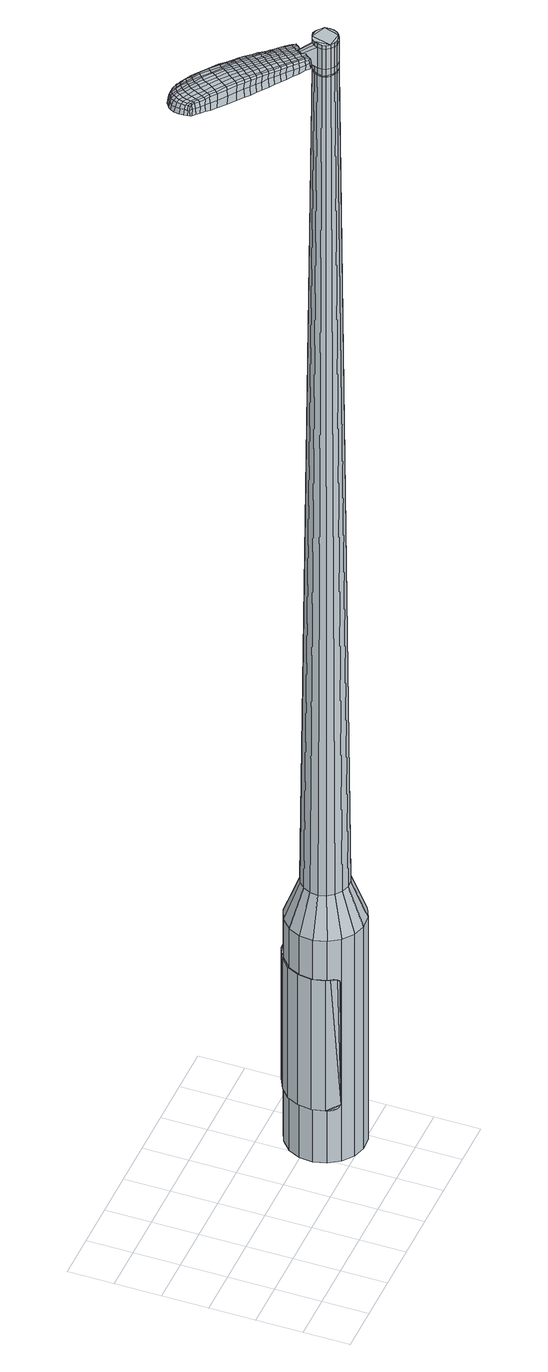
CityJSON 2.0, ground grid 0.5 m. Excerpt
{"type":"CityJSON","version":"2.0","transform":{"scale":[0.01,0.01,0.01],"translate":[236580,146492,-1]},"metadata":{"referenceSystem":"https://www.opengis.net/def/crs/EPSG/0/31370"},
"CityObjects":{
"object1":{"type":"GenericCityObject","attributes":{"cluster":517,"mean_distance_to_centroid":0.231,"new_centroid_x":236582.38,"new_centroid_y":146492.89,"mean_distance_to_camera":8.42,"H1":-24.43,"H2":-30.5,"Z_final":111.9,"cluster2":-1,"proj_x":236584.9,"proj_y":146489.44,"id_line":33865,"bearing_l":233.85,"distance":4.28,"orientation":"right","G_obj":143.85},"geometry":[{"type":"MultiSurface","lod":"2","boundaries":[[[0,1,2,3]],[[1,4,5,2]],[[4,6,7,5]],[[6,8,9,7]],[[8,10,11,9]],[[10,12,13,11]],[[12,14,15,13]],[[14,16,17,15]],[[16,18,19,17]],[[18,20,21,19]],[[20,22,23,21]],[[22,24,25,23]],[[24,26,27,25]],[[26,28,29,27]],[[28,30,31,29]],[[30,32,33,31]],[[32,34,35,33]],[[34,0,3,35]],[[36,37,38,39]],[[38,40,41,42]],[[41,43,42]],[[42,44,45,46]],[[45,47,46]],[[46,48,49,50]],[[49,51,50]],[[42,46,50,38]],[[50,52,39,38]],[[53,36,39]],[[2,5,7,35]],[[7,9,11,15]],[[11,13,15]],[[15,17,19,23]],[[19,21,23]],[[23,25,27,31]],[[27,29,31]],[[15,23,31,7]],[[31,33,35,7]],[[3,2,35]],[[1,0,54,55]],[[0,34,56,54]],[[34,32,57,56]],[[32,30,58,57]],[[30,28,59,58]],[[28,26,60,59]],[[26,24,61,60]],[[24,22,62,61]],[[22,20,63,62]],[[20,18,64,63]],[[18,16,65,64]],[[16,14,66,65]],[[14,12,67,66]],[[12,10,68,67]],[[10,8,69,68]],[[8,6,70,69]],[[6,4,71,70]],[[4,1,55,71]],[[55,54,72,73]],[[54,56,74,72]],[[56,57,75,74]],[[57,58,76,75]],[[58,59,77,76]],[[59,60,78,77]],[[60,61,79,78]],[[61,62,80,79]],[[62,63,81,80]],[[63,64,82,81]],[[64,65,83,82]],[[65,66,84,83]],[[66,67,85,84]],[[67,68,86,85]],[[68,69,87,86]],[[69,70,88,87]],[[70,71,89,88]],[[71,55,73,89]],[[72,90,91,73]],[[74,92,90,72]],[[93,94,92,74]],[[95,96,94,93]],[[77,97,96,95]],[[98,99,97,77]],[[79,100,99,98]],[[101,102,100,79]],[[81,103,102,101]],[[104,105,103,81]],[[106,107,105,104]],[[108,109,107,106]],[[110,111,109,108]],[[86,112,111,110]],[[87,113,112,86]],[[114,115,113,87]],[[89,116,115,114]],[[73,91,116,89]],[[117,118,119,120]],[[121,117,120,122]],[[123,121,122,124]],[[125,123,124,126]],[[127,125,126,128]],[[129,127,128,130]],[[131,129,130,132]],[[133,131,132,134]],[[135,133,134,136]],[[137,135,136,138]],[[139,137,138,140]],[[141,139,140,142]],[[143,141,142,144]],[[145,143,144,146]],[[147,145,146,148]],[[149,147,148,150]],[[75,93,74]],[[75,76,95,93]],[[76,77,95]],[[78,98,77]],[[78,79,98]],[[80,101,79]],[[80,81,101]],[[82,104,81]],[[82,83,106,104]],[[83,84,108,106]],[[84,85,110,108]],[[85,86,110]],[[88,114,87]],[[88,89,114]],[[151,115,116]],[[151,113,115]],[[152,111,112]],[[152,153,109,111]],[[153,154,107,109]],[[154,155,105,107]],[[155,103,105]],[[156,102,103]],[[156,100,102]],[[157,99,100]],[[157,97,99]],[[158,96,97]],[[158,159,94,96]],[[159,92,94]],[[39,52,149,160]],[[91,90,161,150]],[[53,39,160,118]],[[90,92,119,161]],[[36,53,118,117]],[[92,159,120,119]],[[37,36,117,121]],[[159,158,122,120]],[[38,37,121,123]],[[158,97,124,122]],[[40,38,123,125]],[[97,157,126,124]],[[41,40,125,127]],[[157,100,128,126]],[[43,41,127,129]],[[100,156,130,128]],[[42,43,129,131]],[[156,103,132,130]],[[44,42,131,133]],[[103,155,134,132]],[[45,44,133,135]],[[155,154,136,134]],[[47,45,135,137]],[[154,153,138,136]],[[46,47,137,139]],[[153,152,140,138]],[[48,46,139,141]],[[152,112,142,140]],[[49,48,141,143]],[[112,113,144,142]],[[51,49,143,145]],[[113,151,146,144]],[[50,51,145,147]],[[151,116,148,146]],[[52,50,147,149]],[[116,91,150,148]],[[149,150,162,163]],[[150,161,164,162]],[[161,119,165,164]],[[119,118,166,165]],[[118,160,167,166]],[[160,149,163,167]],[[168,169,170,171]],[[172,168,171,173]],[[168,172,174,175]],[[169,168,175,176]],[[177,178,179,180]],[[181,177,180,182]],[[177,181,183,184]],[[178,177,184,185]],[[186,187,188,189]],[[190,186,189,191]],[[186,190,192,193]],[[187,186,193,194]],[[195,196,197,198]],[[199,195,198,200]],[[195,199,201,202]],[[196,195,202,203]],[[204,205,206,207]],[[208,204,207,209]],[[204,208,210,211]],[[205,204,211,212]],[[213,214,215,216]],[[217,213,216,218]],[[213,217,219,220]],[[214,213,220,221]],[[222,223,224,225]],[[214,222,225,215]],[[222,214,221,226]],[[223,222,226,227]],[[228,229,230,231]],[[223,228,231,224]],[[228,223,227,232]],[[229,228,232,233]],[[234,172,173,235]],[[229,234,235,230]],[[234,229,233,236]],[[172,234,236,174]],[[237,238,239,240]],[[241,237,240,242]],[[237,241,243,244]],[[238,237,244,245]],[[246,247,248,249]],[[238,246,249,239]],[[246,238,245,250]],[[247,246,250,251]],[[252,253,254,255]],[[247,252,255,248]],[[252,247,251,256]],[[253,252,256,257]],[[258,259,260,261]],[[253,258,261,254]],[[258,253,257,262]],[[259,258,262,263]],[[264,169,176,265]],[[259,264,265,260]],[[264,259,263,266]],[[169,264,266,170]],[[267,268,269,270]],[[271,267,270,272]],[[267,271,273,274]],[[268,267,274,275]],[[276,277,278,279]],[[268,276,279,269]],[[276,268,275,280]],[[277,276,280,281]],[[282,283,284,285]],[[277,282,285,278]],[[282,277,281,286]],[[283,282,286,287]],[[288,181,182,289]],[[283,288,289,284]],[[288,283,287,290]],[[181,288,290,183]],[[291,292,293,294]],[[295,291,294,296]],[[291,295,297,298]],[[292,291,298,299]],[[300,301,302,303]],[[292,300,303,293]],[[300,292,299,304]],[[301,300,304,305]],[[306,307,308,309]],[[301,306,309,302]],[[306,301,305,310]],[[307,306,310,311]],[[312,313,314,315]],[[307,312,315,308]],[[312,307,311,316]],[[313,312,316,317]],[[318,178,185,319]],[[313,318,319,314]],[[318,313,317,320]],[[178,318,320,179]],[[321,207,206,322]],[[323,321,322,324]],[[321,323,325,326]],[[207,321,326,209]],[[327,323,324,328]],[[329,327,328,330]],[[327,329,331,332]],[[323,327,332,325]],[[333,329,330,334]],[[335,333,334,336]],[[333,335,337,338]],[[329,333,338,331]],[[339,335,336,340]],[[341,339,340,342]],[[339,341,343,344]],[[335,339,344,337]],[[345,341,342,346]],[[196,345,346,197]],[[345,196,203,347]],[[341,345,347,343]],[[348,349,194,193]],[[350,348,193,192]],[[348,350,351,352]],[[349,348,352,353]],[[354,355,353,352]],[[356,354,352,351]],[[354,356,357,358]],[[355,354,358,359]],[[360,361,359,358]],[[362,360,358,357]],[[360,362,363,364]],[[361,360,364,365]],[[366,367,365,364]],[[368,366,364,363]],[[366,368,201,199]],[[367,366,199,200]],[[369,370,371,372]],[[271,369,372,273]],[[369,271,272,373]],[[370,369,373,374]],[[375,190,191,376]],[[370,375,376,371]],[[375,370,374,377]],[[190,375,377,192]],[[378,379,380,381]],[[217,378,381,219]],[[378,217,218,382]],[[379,378,382,383]],[[384,385,386,387]],[[379,384,387,380]],[[384,379,383,388]],[[385,384,388,389]],[[390,187,194,391]],[[385,390,391,386]],[[390,385,389,392]],[[187,390,392,188]],[[393,394,395,396]],[[175,393,396,176]],[[393,175,174,397]],[[394,393,397,398]],[[399,400,401,402]],[[394,399,402,395]],[[399,394,398,403]],[[400,399,403,404]],[[405,198,197,406]],[[400,405,406,401]],[[405,400,404,407]],[[198,405,407,200]],[[408,409,410,411]],[[180,408,411,182]],[[408,180,179,412]],[[409,408,412,413]],[[414,202,201,415]],[[409,414,415,410]],[[414,409,413,416]],[[202,414,416,203]],[[417,418,419,420]],[[295,417,420,297]],[[417,295,296,421]],[[418,417,421,422]],[[423,208,209,424]],[[418,423,424,419]],[[423,418,422,425]],[[208,423,425,210]],[[426,427,428,429]],[[241,426,429,243]],[[426,241,242,430]],[[427,426,430,431]],[[432,433,434,435]],[[427,432,435,428]],[[432,427,431,436]],[[433,432,436,437]],[[438,205,212,439]],[[433,438,439,434]],[[438,433,437,440]],[[205,438,440,206]],[[441,442,431,430]],[[240,441,430,242]],[[441,240,239,443]],[[442,441,443,444]],[[445,446,437,436]],[[442,445,436,431]],[[445,442,444,447]],[[446,445,447,448]],[[449,322,206,440]],[[446,449,440,437]],[[449,446,448,450]],[[322,449,450,324]],[[451,452,453,454]],[[298,451,454,299]],[[451,298,297,420]],[[452,451,420,419]],[[455,326,325,456]],[[452,455,456,453]],[[455,452,419,424]],[[326,455,424,209]],[[457,458,444,443]],[[249,457,443,239]],[[457,249,248,459]],[[458,457,459,460]],[[461,462,448,447]],[[458,461,447,444]],[[461,458,460,463]],[[462,461,463,464]],[[465,328,324,450]],[[462,465,450,448]],[[465,462,464,466]],[[328,465,466,330]],[[467,468,469,470]],[[304,467,470,305]],[[467,304,299,454]],[[468,467,454,453]],[[471,332,331,472]],[[468,471,472,469]],[[471,468,453,456]],[[332,471,456,325]],[[473,474,460,459]],[[255,473,459,248]],[[473,255,254,475]],[[474,473,475,476]],[[477,478,464,463]],[[474,477,463,460]],[[477,474,476,479]],[[478,477,479,480]],[[481,334,330,466]],[[478,481,466,464]],[[481,478,480,482]],[[334,481,482,336]],[[483,484,485,486]],[[310,483,486,311]],[[483,310,305,470]],[[484,483,470,469]],[[487,338,337,488]],[[484,487,488,485]],[[487,484,469,472]],[[338,487,472,331]],[[489,490,476,475]],[[261,489,475,254]],[[489,261,260,491]],[[490,489,491,492]],[[493,494,480,479]],[[490,493,479,476]],[[493,490,492,495]],[[494,493,495,496]],[[497,340,336,482]],[[494,497,482,480]],[[497,494,496,498]],[[340,497,498,342]],[[499,500,501,502]],[[316,499,502,317]],[[499,316,311,486]],[[500,499,486,485]],[[503,344,343,504]],[[500,503,504,501]],[[503,500,485,488]],[[344,503,488,337]],[[505,506,492,491]],[[265,505,491,260]],[[505,265,176,396]],[[506,505,396,395]],[[507,508,496,495]],[[506,507,495,492]],[[507,506,395,402]],[[508,507,402,401]],[[509,346,342,498]],[[508,509,498,496]],[[509,508,401,406]],[[346,509,406,197]],[[510,511,413,412]],[[320,510,412,179]],[[510,320,317,502]],[[511,510,502,501]],[[512,347,203,416]],[[511,512,416,413]],[[512,511,501,504]],[[347,512,504,343]],[[513,514,374,373]],[[270,513,373,272]],[[513,270,269,515]],[[514,513,515,516]],[[517,350,192,377]],[[514,517,377,374]],[[517,514,516,518]],[[350,517,518,351]],[[519,520,521,522]],[[220,519,522,221]],[[519,220,219,381]],[[520,519,381,380]],[[523,524,525,526]],[[520,523,526,521]],[[523,520,380,387]],[[524,523,387,386]],[[527,349,353,528]],[[524,527,528,525]],[[527,524,386,391]],[[349,527,391,194]],[[529,530,516,515]],[[279,529,515,269]],[[529,279,278,531]],[[530,529,531,532]],[[533,356,351,518]],[[530,533,518,516]],[[533,530,532,534]],[[356,533,534,357]],[[535,536,537,538]],[[226,535,538,227]],[[535,226,221,522]],[[536,535,522,521]],[[539,540,541,542]],[[536,539,542,537]],[[539,536,521,526]],[[540,539,526,525]],[[543,355,359,544]],[[540,543,544,541]],[[543,540,525,528]],[[355,543,528,353]],[[545,546,532,531]],[[285,545,531,278]],[[545,285,284,547]],[[546,545,547,548]],[[549,362,357,534]],[[546,549,534,532]],[[549,546,548,550]],[[362,549,550,363]],[[551,552,553,554]],[[232,551,554,233]],[[551,232,227,538]],[[552,551,538,537]],[[555,556,557,558]],[[552,555,558,553]],[[555,552,537,542]],[[556,555,542,541]],[[559,361,365,560]],[[556,559,560,557]],[[559,556,541,544]],[[361,559,544,359]],[[561,562,548,547]],[[289,561,547,284]],[[561,289,182,411]],[[562,561,411,410]],[[563,368,363,550]],[[562,563,550,548]],[[563,562,410,415]],[[368,563,415,201]],[[564,565,398,397]],[[236,564,397,174]],[[564,236,233,554]],[[565,564,554,553]],[[566,567,404,403]],[[565,566,403,398]],[[566,565,553,558]],[[567,566,558,557]],[[568,367,200,407]],[[567,568,407,404]],[[568,567,557,560]],[[367,568,560,365]],[[569,570,571,572]],[[572,571,573,574]],[[575,573,571,576]],[[576,571,570,577]],[[578,579,580,581]],[[581,580,582,583]],[[584,582,580,585]],[[585,580,579,586]],[[587,588,589,590]],[[590,589,591,592]],[[593,591,589,594]],[[594,589,588,595]],[[596,597,598,599]],[[599,598,600,601]],[[602,600,598,603]],[[603,598,597,604]],[[605,606,607,608]],[[608,607,609,610]],[[611,609,607,612]],[[612,607,606,613]],[[614,615,616,617]],[[617,616,618,619]],[[620,618,616,621]],[[621,616,615,622]],[[623,624,625,626]],[[626,625,615,614]],[[622,615,625,627]],[[627,625,624,628]],[[629,630,631,632]],[[632,631,624,623]],[[628,624,631,633]],[[633,631,630,634]],[[574,573,635,636]],[[636,635,630,629]],[[634,630,635,637]],[[637,635,573,575]],[[638,639,640,641]],[[641,640,642,643]],[[644,642,640,645]],[[645,640,639,646]],[[647,648,649,650]],[[650,649,639,638]],[[646,639,649,651]],[[651,649,648,652]],[[653,654,655,656]],[[656,655,648,647]],[[652,648,655,657]],[[657,655,654,658]],[[659,660,661,662]],[[662,661,654,653]],[[658,654,661,663]],[[663,661,660,664]],[[577,570,665,666]],[[666,665,660,659]],[[664,660,665,667]],[[667,665,570,569]],[[668,669,670,671]],[[671,670,672,673]],[[674,672,670,675]],[[675,670,669,676]],[[677,678,679,680]],[[680,679,669,668]],[[676,669,679,681]],[[681,679,678,682]],[[683,684,685,686]],[[686,685,678,677]],[[682,678,685,687]],[[687,685,684,688]],[[583,582,689,690]],[[690,689,684,683]],[[688,684,689,691]],[[691,689,582,584]],[[692,693,694,695]],[[695,694,696,697]],[[698,696,694,699]],[[699,694,693,700]],[[701,702,703,704]],[[704,703,693,692]],[[700,693,703,705]],[[705,703,702,706]],[[707,708,709,710]],[[710,709,702,701]],[[706,702,709,711]],[[711,709,708,712]],[[713,714,715,716]],[[716,715,708,707]],[[712,708,715,717]],[[717,715,714,718]],[[586,579,719,720]],[[720,719,714,713]],[[718,714,719,721]],[[721,719,579,578]],[[605,608,722,723]],[[723,722,724,725]],[[726,724,722,727]],[[727,722,608,610]],[[725,724,728,729]],[[729,728,730,731]],[[732,730,728,733]],[[733,728,724,726]],[[731,730,734,735]],[[735,734,736,737]],[[738,736,734,739]],[[739,734,730,732]],[[737,736,740,741]],[[741,740,742,743]],[[744,742,740,745]],[[745,740,736,738]],[[743,742,746,747]],[[747,746,597,596]],[[604,597,746,748]],[[748,746,742,744]],[[595,749,750,594]],[[594,750,751,593]],[[752,751,750,753]],[[753,750,749,754]],[[754,755,756,753]],[[753,756,757,752]],[[758,757,756,759]],[[759,756,755,760]],[[760,761,762,759]],[[759,762,763,758]],[[764,763,762,765]],[[765,762,761,766]],[[766,767,768,765]],[[765,768,769,764]],[[602,769,768,600]],[[600,768,767,601]],[[770,771,772,773]],[[773,772,672,674]],[[673,672,772,774]],[[774,772,771,775]],[[592,591,776,777]],[[777,776,771,770]],[[775,771,776,778]],[[778,776,591,593]],[[779,780,781,782]],[[782,781,618,620]],[[619,618,781,783]],[[783,781,780,784]],[[785,786,787,788]],[[788,787,780,779]],[[784,780,787,789]],[[789,787,786,790]],[[595,588,791,792]],[[792,791,786,785]],[[790,786,791,793]],[[793,791,588,587]],[[794,795,796]],[[796,795,576,577]],[[575,576,795,797]],[[797,795,798]],[[799,800,801,802]],[[802,801,795,794]],[[798,795,801,803]],[[803,801,800,804]],[[596,599,805,806]],[[806,805,800,799]],[[804,800,805,807]],[[807,805,599,601]],[[808,809,810,811]],[[811,810,581,583]],[[578,581,810,812]],[[812,810,809,813]],[[602,603,814,815]],[[815,814,809,808]],[[813,809,814,816]],[[816,814,603,604]],[[817,818,819,820]],[[820,819,696,698]],[[697,696,819,821]],[[821,819,818,822]],[[610,609,823,824]],[[824,823,818,817]],[[822,818,823,825]],[[825,823,609,611]],[[826,827,828,829]],[[829,828,642,644]],[[643,642,828,830]],[[830,828,827,831]],[[832,833,834,835]],[[835,834,827,826]],[[831,827,834,836]],[[836,834,833,837]],[[613,606,838,839]],[[839,838,833,832]],[[837,833,838,840]],[[840,838,606,605]],[[831,841,842,830]],[[830,842,641,643]],[[638,641,842,843]],[[843,842,841,844]],[[837,845,846,836]],[[836,846,841,831]],[[844,841,846,847]],[[847,846,845,848]],[[605,723,849,840]],[[840,849,845,837]],[[848,845,849,850]],[[850,849,723,725]],[[851,852,853,854]],[[854,853,699,700]],[[698,699,853,820]],[[820,853,852,817]],[[726,727,855,856]],[[856,855,852,851]],[[817,852,855,824]],[[824,855,727,610]],[[844,857,858,843]],[[843,858,650,638]],[[647,650,858,859]],[[859,858,857,860]],[[848,861,862,847]],[[847,862,857,844]],[[860,857,862,863]],[[863,862,861,864]],[[725,729,865,850]],[[850,865,861,848]],[[864,861,865,866]],[[866,865,729,731]],[[867,868,869,870]],[[870,869,705,706]],[[700,705,869,854]],[[854,869,868,851]],[[732,733,871,872]],[[872,871,868,867]],[[851,868,871,856]],[[856,871,733,726]],[[860,873,859]],[[859,873,656,647]],[[653,656,873,874]],[[874,873,875]],[[864,876,877,863]],[[863,877,873,860]],[[875,873,877,878]],[[878,877,876,879]],[[731,735,880,866]],[[866,880,876,864]],[[879,876,880,881]],[[881,880,735,737]],[[882,883,884,885]],[[885,884,711,712]],[[706,711,884,870]],[[870,884,883,867]],[[738,739,886,887]],[[887,886,883,882]],[[867,883,886,872]],[[872,886,739,732]],[[875,888,889,874]],[[874,889,662,653]],[[659,662,889,890]],[[890,889,888,891]],[[879,892,893,878]],[[878,893,888,875]],[[891,888,893,894]],[[894,893,892,895]],[[737,741,896,881]],[[881,896,892,879]],[[895,892,896,897]],[[897,896,741,743]],[[898,899,900,901]],[[901,900,717,718]],[[712,717,900,885]],[[885,900,899,882]],[[744,745,902,903]],[[903,902,899,898]],[[882,899,902,887]],[[887,902,745,738]],[[891,904,905,890]],[[890,905,666,659]],[[577,666,905,796]],[[796,905,904,794]],[[895,906,907,894]],[[894,907,904,891]],[[794,904,907,802]],[[802,907,906,799]],[[743,747,908,897]],[[897,908,906,895]],[[799,906,908,806]],[[806,908,747,596]],[[813,909,910,812]],[[812,910,721,578]],[[718,721,910,901]],[[901,910,909,898]],[[604,748,911,816]],[[816,911,909,813]],[[898,909,911,903]],[[903,911,748,744]],[[775,912,913,774]],[[774,913,671,673]],[[668,671,913,914]],[[914,913,912,915]],[[593,751,916,778]],[[778,916,912,775]],[[915,912,916,917]],[[917,916,751,752]],[[918,919,920,921]],[[921,920,621,622]],[[620,621,920,782]],[[782,920,919,779]],[[922,923,924,925]],[[925,924,919,918]],[[779,919,924,788]],[[788,924,923,785]],[[754,749,926,927]],[[927,926,923,922]],[[785,923,926,792]],[[792,926,749,595]],[[915,928,929,914]],[[914,929,680,668]],[[677,680,929,930]],[[930,929,928,931]],[[752,757,932,917]],[[917,932,928,915]],[[931,928,932,933]],[[933,932,757,758]],[[934,935,936,937]],[[937,936,627,628]],[[622,627,936,921]],[[921,936,935,918]],[[938,939,940,941]],[[941,940,935,934]],[[918,935,940,925]],[[925,940,939,922]],[[760,755,942,943]],[[943,942,939,938]],[[922,939,942,927]],[[927,942,755,754]],[[931,944,945,930]],[[930,945,686,677]],[[683,686,945,946]],[[946,945,944,947]],[[758,763,948,933]],[[933,948,944,931]],[[947,944,948,949]],[[949,948,763,764]],[[950,951,952,953]],[[953,952,633,634]],[[628,633,952,937]],[[937,952,951,934]],[[954,955,956,957]],[[957,956,951,950]],[[934,951,956,941]],[[941,956,955,938]],[[766,761,958,959]],[[959,958,955,954]],[[938,955,958,943]],[[943,958,761,760]],[[947,960,961,946]],[[946,961,690,683]],[[583,690,961,811]],[[811,961,960,808]],[[764,769,962,949]],[[949,962,960,947]],[[808,960,962,815]],[[815,962,769,602]],[[798,963,964,797]],[[797,964,637,575]],[[634,637,964,953]],[[953,964,963,950]],[[804,965,966,803]],[[803,966,963,798]],[[950,963,966,957]],[[957,966,965,954]],[[601,767,967,807]],[[807,967,965,804]],[[954,965,967,959]],[[959,967,767,766]],[[569,572,171,170]],[[572,574,173,171]],[[584,585,184,183]],[[585,586,185,184]],[[587,590,189,188]],[[590,592,191,189]],[[611,612,211,210]],[[612,613,212,211]],[[614,617,216,215]],[[617,619,218,216]],[[623,626,225,224]],[[626,614,215,225]],[[629,632,231,230]],[[632,623,224,231]],[[574,636,235,173]],[[636,629,230,235]],[[644,645,244,243]],[[645,646,245,244]],[[646,651,250,245]],[[651,652,251,250]],[[652,657,256,251]],[[657,658,257,256]],[[658,663,262,257]],[[663,664,263,262]],[[664,667,266,263]],[[667,569,170,266]],[[674,675,274,273]],[[675,676,275,274]],[[676,681,280,275]],[[681,682,281,280]],[[682,687,286,281]],[[687,688,287,286]],[[688,691,290,287]],[[691,584,183,290]],[[692,695,294,293]],[[695,697,296,294]],[[701,704,303,302]],[[704,692,293,303]],[[707,710,309,308]],[[710,701,302,309]],[[713,716,315,314]],[[716,707,308,315]],[[586,720,319,185]],[[720,713,314,319]],[[770,773,372,371]],[[773,674,273,372]],[[592,777,376,191]],[[777,770,371,376]],[[619,783,382,218]],[[783,784,383,382]],[[784,789,388,383]],[[789,790,389,388]],[[790,793,392,389]],[[793,587,188,392]],[[697,821,421,296]],[[821,822,422,421]],[[822,825,425,422]],[[825,611,210,425]],[[826,829,429,428]],[[829,644,243,429]],[[832,835,435,434]],[[835,826,428,435]],[[613,839,439,212]],[[839,832,434,439]],[[968,969,970,971]],[[972,973,971,970]],[[974,975,976,977]],[[978,979,980,981]],[[969,982,983,970]],[[984,972,970,983]],[[985,974,977,986]],[[987,988,979,978]],[[982,989,990,983]],[[990,991,984,983]],[[992,985,986,993]],[[994,988,987,995]],[[989,996,997,990]],[[997,998,991,990]],[[999,992,993,1000]],[[1001,994,995,1002]],[[1003,1004,1005,1006]],[[1007,1008,1004,1003]],[[1007,1009,1010,1008]],[[1009,1011,1012,1010]],[[1013,1014,1015,1016]],[[1017,1018,1014,1013]],[[1019,1020,1018,1017]],[[1021,1022,1020,1019]],[[1016,1005,1004,1013]],[[1013,1004,1008,1017]],[[1008,1010,1019,1017]],[[1010,1012,1021,1019]],[[977,976,973,972]],[[986,977,972,984]],[[991,993,986,984]],[[998,1000,993,991]],[[978,981,975,974]],[[987,978,974,985]],[[995,987,985,992]],[[1002,995,992,999]],[[979,1003,1006,980]],[[988,1007,1003,979]],[[1009,1007,988,994]],[[1011,1009,994,1001]],[[1023,1024,1025,1026]],[[1025,1027,1028,1029]],[[1025,1029,1030,1031]],[[1025,1031,1026]],[[1032,1023,1026,1033]],[[1034,1033,1026,1035]],[[1036,1035,1026]],[[1037,1025,1024,1038]],[[1039,1037,1038,1040]],[[1041,1039,1040,1042]],[[1043,1041,1042,1044]],[[1045,1043,1044,1046]],[[1046,1047,1048,1049]],[[1046,1049,1050,1051]],[[1046,1051,1052,1053]],[[1052,1054,1055,1056]],[[1052,1056,1057,1058]],[[1052,1058,1053]],[[1046,1053,1045]],[[1059,1060,1024,1023]],[[1061,1062,1027,1025]],[[1063,1064,1036,1026]],[[1060,1065,1038,1024]],[[1066,1061,1025,1037]],[[1065,1067,1040,1038]],[[1068,1066,1037,1039]],[[1067,1069,1042,1040]],[[1070,1068,1039,1041]],[[1069,1071,1044,1042]],[[1072,1070,1041,1043]],[[1071,1073,1046,1044]],[[1074,1072,1043,1045]],[[1073,1075,1047,1046]],[[1076,1077,1054,1052]],[[1078,1074,1045,1053]],[[1048,1047,1075,1079]],[[1049,1048,1079,1080]],[[1050,1049,1080,1081]],[[1051,1050,1081,1082]],[[1052,1051,1082,1076]],[[1083,1059,1023,1032]],[[1084,1083,1032,1033]],[[1085,1084,1033,1034]],[[1086,1085,1034,1035]],[[1064,1086,1035,1036]],[[1028,1027,1062,1087]],[[1055,1054,1077,1088]],[[1029,1028,1087,1089]],[[1030,1029,1089,1090]],[[1031,1030,1090,1091]],[[1026,1031,1091,1063]],[[1056,1055,1088,1092]],[[1057,1056,1092,1093]],[[1058,1057,1093,1094]],[[1053,1058,1094,1078]]]}]}
},
"vertices":[
[201,114,384],[212,124,384],[212,124,96],[201,114,96],[225,130,384],[225,130,96],[240,131,384],[240,131,96],[254,127,384],[254,127,96],[266,118,384],[266,118,96],[274,106,384],[274,106,96],[278,92,384],[278,92,96],[276,77,384],[276,77,96],[270,64,384],[270,64,96],[259,54,384],[259,54,96],[246,48,384],[246,48,96],[231,47,384],[231,47,96],[217,51,384],[217,51,96],[205,60,384],[205,60,96],[197,72,384],[197,72,96],[193,86,384],[193,86,96],[195,101,384],[195,101,96],[222,88,1524],[223,84,1524],[226,80,1524],[225,97,1524],[230,77,1524],[234,76,1524],[243,78,1524],[239,76,1524],[246,81,1524],[248,85,1524],[248,95,1524],[249,90,1524],[245,98,1524],[241,101,1524],[232,102,1524],[237,103,1524],[228,100,1524],[223,93,1524],[215,104,429],[221,110,429],[211,96,429],[210,87,429],[212,79,429],[217,72,429],[224,67,429],[233,64,429],[242,65,429],[250,68,429],[256,74,429],[260,82,429],[261,91,429],[259,99,429],[254,107,429],[247,112,429],[238,114,429],[229,114,429],[225,97,1483],[228,100,1483],[223,93,1483],[222,88,1483],[223,84,1483],[226,80,1483],[230,77,1483],[234,76,1483],[239,76,1483],[243,78,1483],[246,81,1483],[248,85,1483],[249,90,1483],[248,95,1483],[245,98,1483],[241,101,1483],[237,103,1483],[232,102,1483],[225,97,1485],[228,100,1485],[223,93,1485],[223,88,1483],[223,88,1485],[224,84,1483],[224,84,1485],[226,80,1485],[230,78,1483],[230,78,1485],[234,76,1485],[239,77,1483],[239,77,1485],[243,78,1485],[246,82,1483],[246,82,1485],[248,86,1483],[248,86,1485],[248,90,1483],[248,90,1485],[247,94,1483],[247,94,1485],[245,98,1485],[241,101,1485],[237,102,1483],[237,102,1485],[232,102,1485],[222,88,1519],[223,93,1519],[223,93,1493],[222,88,1493],[223,84,1519],[223,84,1493],[226,80,1519],[226,80,1493],[230,77,1519],[230,77,1493],[234,76,1519],[234,76,1493],[239,76,1519],[239,76,1493],[243,78,1519],[243,78,1493],[246,81,1519],[246,81,1493],[248,85,1519],[248,85,1493],[249,90,1519],[249,90,1493],[248,95,1519],[248,95,1493],[245,98,1519],[245,98,1493],[241,101,1519],[241,101,1493],[237,103,1519],[237,103,1493],[232,102,1519],[232,102,1493],[228,100,1519],[228,100,1493],[237,103,1485],[248,95,1485],[249,90,1485],[248,85,1485],[246,81,1485],[239,76,1485],[230,77,1485],[223,84,1485],[222,88,1485],[225,97,1519],[225,97,1493],[211,111,1513],[211,111,1518],[210,108,1513],[208,105,1513],[208,105,1518],[210,108,1518],[161,168,1519],[167,163,1518],[167,165,1509],[161,170,1510],[154,173,1519],[154,175,1510],[154,171,1526],[161,166,1525],[167,161,1525],[138,137,1519],[144,133,1518],[146,133,1525],[140,137,1525],[131,142,1519],[133,142,1526],[129,141,1510],[136,136,1510],[142,132,1509],[89,194,1519],[92,197,1519],[91,198,1513],[89,195,1513],[88,190,1519],[87,191,1513],[89,189,1524],[91,193,1524],[93,196,1524],[149,150,1530],[155,146,1529],[157,149,1529],[151,153,1530],[142,156,1531],[144,159,1531],[140,153,1530],[147,147,1530],[153,143,1529],[215,103,1512],[216,105,1512],[215,106,1517],[214,104,1517],[213,101,1512],[212,101,1517],[212,101,1506],[214,103,1506],[216,106,1506],[113,201,1519],[116,200,1519],[116,201,1512],[113,203,1512],[110,202,1518],[110,204,1512],[110,201,1522],[112,200,1523],[115,199,1524],[120,197,1519],[124,194,1519],[124,196,1512],[120,199,1512],[119,196,1524],[124,193,1525],[129,191,1519],[136,187,1519],[136,189,1511],[129,193,1511],[129,190,1526],[136,185,1526],[145,180,1519],[145,182,1510],[145,178,1526],[218,121,1513],[212,126,1513],[212,124,1518],[218,119,1517],[222,117,1512],[221,117,1516],[222,118,1506],[218,122,1507],[212,127,1507],[207,130,1514],[201,135,1515],[201,134,1520],[207,129,1519],[207,132,1507],[201,137,1507],[195,140,1515],[189,145,1516],[189,143,1522],[195,138,1521],[195,142,1508],[189,146,1508],[184,149,1517],[178,154,1517],[178,152,1524],[184,148,1523],[184,151,1508],[178,156,1509],[172,159,1518],[172,157,1524],[172,161,1509],[91,173,1519],[93,171,1519],[94,172,1524],[92,174,1523],[89,175,1518],[90,175,1522],[88,174,1512],[89,173,1512],[92,170,1512],[97,167,1519],[101,164,1519],[103,164,1525],[98,168,1524],[95,167,1512],[100,163,1512],[106,160,1519],[112,155,1519],[114,156,1526],[107,161,1526],[104,159,1511],[110,155,1511],[122,148,1519],[123,149,1526],[120,148,1510],[200,96,1513],[194,100,1513],[192,100,1507],[199,96,1507],[205,94,1512],[204,93,1506],[205,95,1516],[201,97,1517],[195,101,1518],[188,104,1514],[181,109,1515],[180,108,1507],[186,104,1507],[189,105,1519],[183,109,1520],[175,113,1515],[169,117,1516],[167,116,1508],[173,112,1508],[176,113,1521],[170,117,1522],[163,121,1517],[156,125,1517],[154,124,1509],[161,120,1508],[164,121,1523],[158,125,1524],[150,129,1518],[148,128,1509],[152,129,1524],[209,107,1519],[211,109,1519],[203,111,1520],[205,113,1520],[202,109,1520],[208,105,1519],[197,116,1522],[199,118,1522],[191,120,1523],[193,122,1523],[189,118,1523],[195,113,1521],[185,124,1524],[187,127,1524],[179,129,1525],[181,131,1525],[177,126,1525],[183,122,1524],[173,133,1526],[175,135,1526],[167,137,1527],[169,140,1527],[165,135,1527],[171,130,1526],[161,142,1528],[163,144,1528],[159,139,1528],[93,191,1527],[95,194,1527],[92,188,1526],[95,185,1527],[97,189,1528],[99,192,1528],[102,185,1529],[104,188,1529],[100,181,1528],[106,177,1530],[108,181,1530],[110,184,1530],[114,176,1531],[116,179,1531],[112,173,1530],[119,167,1531],[121,171,1531],[123,174,1531],[131,163,1531],[134,166,1531],[129,160,1531],[88,177,1518],[88,180,1519],[86,180,1513],[87,177,1513],[90,177,1523],[89,180,1523],[87,185,1519],[86,185,1513],[89,184,1524],[108,203,1518],[105,203,1518],[106,201,1523],[109,201,1523],[108,204,1513],[105,204,1513],[102,202,1519],[98,201,1519],[99,200,1524],[103,201,1523],[101,203,1513],[97,202,1513],[94,199,1519],[96,198,1524],[94,200,1513],[160,164,1528],[159,163,1528],[165,158,1528],[166,160,1527],[154,170,1528],[152,168,1529],[157,161,1529],[155,158,1530],[161,154,1529],[163,156,1528],[150,166,1529],[148,164,1530],[153,156,1530],[159,151,1529],[146,161,1531],[141,138,1528],[142,140,1529],[135,145,1529],[134,143,1528],[147,134,1527],[148,136,1528],[145,144,1529],[137,149,1530],[151,140,1528],[207,93,1512],[209,95,1512],[208,96,1517],[207,94,1517],[206,93,1506],[207,95,1506],[211,98,1512],[210,99,1517],[210,98,1506],[223,115,1512],[222,113,1512],[222,115,1506],[223,116,1506],[222,115,1517],[221,114,1517],[221,112,1512],[219,109,1512],[219,110,1506],[221,113,1506],[220,112,1517],[218,110,1517],[218,107,1512],[217,108,1506],[217,108,1517],[218,118,1519],[217,117,1519],[212,123,1520],[211,122,1520],[215,115,1519],[214,113,1519],[209,120,1520],[208,118,1520],[212,111,1519],[206,116,1520],[202,98,1519],[204,99,1519],[197,103,1520],[196,102,1520],[205,102,1519],[199,106,1520],[206,128,1521],[205,126,1521],[200,132,1522],[199,131,1522],[204,124,1521],[202,122,1521],[198,129,1522],[196,127,1523],[200,120,1522],[194,124,1523],[190,106,1521],[191,108,1521],[185,112,1522],[184,110,1522],[193,110,1521],[187,114,1522],[194,137,1523],[193,136,1523],[189,142,1524],[188,140,1524],[192,134,1523],[190,131,1524],[186,138,1525],[184,136,1525],[189,129,1524],[183,133,1525],[178,114,1523],[179,116,1523],[173,120,1524],[171,118,1524],[181,119,1524],[175,123,1525],[183,146,1525],[182,145,1525],[177,151,1526],[176,149,1526],[180,143,1526],[178,140,1526],[174,147,1527],[173,145,1527],[177,138,1526],[171,142,1527],[165,122,1525],[167,124,1525],[160,128,1526],[159,126,1526],[169,127,1526],[163,131,1527],[172,155,1527],[170,154,1527],[169,152,1527],[167,149,1528],[165,147,1528],[153,130,1527],[154,132,1527],[157,135,1528],[92,175,1525],[91,178,1525],[94,173,1526],[94,176,1526],[91,183,1526],[94,180,1527],[110,200,1525],[108,200,1525],[111,198,1526],[114,198,1525],[105,200,1525],[101,199,1526],[105,196,1527],[108,197,1526],[98,197,1526],[102,194,1527],[98,170,1526],[98,172,1527],[103,166,1527],[103,168,1528],[99,177,1528],[104,172,1529],[118,196,1526],[116,195,1527],[121,192,1528],[123,192,1527],[113,194,1527],[110,193,1528],[115,189,1529],[118,190,1528],[107,190,1528],[113,186,1530],[108,162,1528],[108,164,1529],[114,157,1528],[115,159,1529],[110,168,1529],[117,163,1530],[128,189,1528],[126,188,1528],[133,183,1529],[135,184,1528],[124,186,1529],[121,184,1530],[128,179,1530],[131,181,1530],[118,182,1530],[126,177,1531],[124,150,1529],[125,152,1529],[127,156,1530],[144,177,1528],[143,176,1529],[140,174,1530],[138,171,1530],[136,169,1531],[165,164,1509],[166,162,1518],[160,166,1518],[160,168,1509],[153,171,1519],[153,173,1510],[153,170,1525],[160,164,1525],[165,160,1525],[147,135,1525],[145,134,1518],[139,138,1518],[141,139,1525],[132,143,1519],[134,144,1525],[130,143,1510],[137,138,1509],[143,134,1509],[93,196,1513],[93,195,1519],[91,193,1519],[91,193,1513],[90,189,1519],[89,190,1513],[91,189,1524],[93,192,1524],[94,195,1524],[157,149,1528],[155,146,1528],[149,151,1529],[151,153,1529],[142,156,1529],[144,159,1529],[140,153,1529],[147,148,1529],[153,144,1528],[214,107,1516],[214,106,1512],[213,104,1512],[212,105,1516],[211,102,1512],[210,103,1516],[210,102,1506],[212,105,1506],[214,107,1506],[115,200,1512],[115,198,1519],[112,200,1518],[112,201,1512],[110,200,1518],[110,202,1512],[110,199,1522],[111,198,1523],[114,197,1523],[123,195,1512],[123,193,1519],[119,196,1519],[119,197,1512],[118,194,1524],[123,191,1525],[135,187,1511],[135,185,1519],[128,190,1519],[128,191,1511],[128,188,1525],[135,183,1526],[144,178,1519],[144,180,1510],[144,177,1526],[211,123,1518],[211,124,1513],[217,119,1513],[217,118,1517],[221,116,1512],[220,116,1515],[221,117,1506],[217,121,1506],[211,126,1507],[199,132,1520],[200,134,1514],[205,129,1514],[205,127,1519],[205,130,1507],[199,135,1507],[188,142,1522],[188,143,1516],[194,138,1515],[194,137,1521],[194,140,1508],[188,145,1508],[177,151,1523],[177,153,1517],[182,148,1516],[182,146,1522],[182,150,1508],[177,154,1508],[171,157,1517],[171,155,1524],[171,159,1509],[96,173,1523],[95,172,1519],[92,174,1518],[93,175,1523],[91,176,1518],[92,176,1522],[90,175,1512],[91,174,1512],[93,172,1512],[104,166,1525],[103,165,1519],[98,169,1519],[99,170,1524],[97,168,1512],[101,165,1512],[115,157,1526],[113,157,1519],[107,161,1519],[109,162,1525],[105,161,1511],[112,156,1511],[123,150,1519],[124,151,1526],[121,150,1510],[193,102,1507],[195,102,1513],[201,98,1513],[200,98,1506],[206,96,1512],[204,95,1506],[205,97,1515],[202,99,1517],[196,103,1518],[181,110,1507],[182,110,1514],[189,106,1514],[187,106,1507],[190,107,1519],[184,111,1520],[168,118,1508],[170,118,1516],[176,114,1515],[174,114,1508],[177,115,1521],[171,119,1522],[155,126,1508],[157,126,1517],[164,122,1516],[162,122,1508],[165,123,1522],[159,127,1523],[151,130,1517],[149,130,1509],[153,131,1524],[209,108,1518],[210,110,1518],[203,112,1519],[204,114,1519],[201,109,1519],[207,105,1518],[197,116,1520],[198,118,1520],[191,120,1521],[192,123,1521],[189,118,1521],[195,114,1520],[185,125,1523],[186,127,1523],[179,129,1524],[180,131,1524],[177,127,1524],[183,122,1523],[173,133,1525],[174,136,1525],[167,138,1526],[169,140,1526],[165,135,1526],[171,131,1525],[161,142,1527],[163,145,1527],[159,139,1527],[96,193,1526],[94,191,1526],[93,187,1525],[96,185,1526],[97,188,1526],[100,191,1526],[105,187,1528],[103,185,1528],[101,181,1527],[107,177,1528],[108,180,1529],[110,183,1529],[116,179,1530],[114,176,1530],[112,173,1529],[119,168,1530],[121,171,1530],[123,174,1530],[133,166,1530],[131,163,1530],[129,160,1530],[89,180,1513],[90,180,1518],[90,177,1518],[89,177,1512],[92,177,1523],[91,180,1523],[90,185,1519],[89,185,1513],[91,184,1523],[106,199,1523],[106,201,1518],[108,201,1518],[109,199,1523],[108,202,1512],[106,202,1512],[100,198,1523],[99,199,1519],[102,200,1519],[103,199,1523],[102,201,1513],[98,200,1513],[96,198,1519],[97,197,1524],[95,198,1513],[164,158,1527],[159,163,1527],[165,159,1526],[153,169,1527],[152,168,1528],[161,154,1528],[155,158,1528],[157,161,1528],[162,156,1527],[150,166,1528],[148,164,1529],[153,156,1529],[159,151,1528],[146,161,1529],[135,146,1528],[142,141,1527],[142,140,1527],[135,144,1527],[148,136,1526],[148,137,1527],[145,144,1528],[137,149,1528],[151,140,1527],[206,97,1516],[207,96,1512],[206,95,1512],[206,96,1516],[205,95,1506],[206,96,1506],[209,99,1512],[208,100,1516],[208,99,1506],[220,116,1506],[220,115,1512],[221,115,1512],[221,116,1506],[220,115,1516],[219,115,1516],[217,112,1506],[218,111,1512],[219,113,1512],[219,114,1506],[218,113,1516],[217,111,1516],[216,109,1512],[215,109,1506],[215,109,1516],[216,117,1518],[216,118,1518],[211,122,1519],[210,122,1519],[213,114,1518],[215,116,1518],[209,120,1519],[207,118,1519],[212,112,1518],[206,116,1519],[197,104,1519],[203,100,1518],[202,99,1518],[196,103,1519],[205,102,1518],[199,106,1519],[204,126,1520],[205,127,1520],[199,132,1521],[199,131,1521],[201,122,1520],[203,125,1520],[197,129,1521],[196,127,1521],[200,120,1520],[194,125,1521],[185,112,1521],[191,108,1520],[190,107,1520],[184,111,1521],[193,111,1520],[187,115,1521],[193,136,1522],[188,141,1523],[187,140,1523],[190,131,1522],[191,134,1522],[185,138,1523],[184,136,1524],[188,129,1523],[182,134,1524],[172,121,1523],[179,116,1522],[178,115,1522],[172,120,1523],[181,119,1522],[175,123,1523],[181,145,1524],[182,145,1524],[176,150,1525],[175,149,1525],[178,140,1525],[180,143,1524],[174,147,1525],[172,145,1526],[176,138,1525],[170,143,1526],[160,129,1525],[166,125,1524],[166,124,1524],[160,128,1525],[168,128,1524],[162,132,1525],[170,154,1526],[170,155,1526],[166,149,1527],[168,152,1526],[164,147,1527],[154,133,1526],[154,132,1526],[156,136,1526],[93,178,1524],[93,176,1524],[96,174,1525],[95,176,1525],[92,183,1525],[95,180,1525],[111,197,1525],[108,198,1524],[110,198,1524],[113,197,1525],[105,195,1526],[102,197,1525],[105,198,1524],[108,196,1525],[99,195,1525],[102,193,1526],[99,173,1526],[100,171,1526],[104,167,1526],[104,169,1527],[100,177,1526],[105,173,1527],[121,191,1527],[116,194,1526],[117,194,1526],[122,191,1526],[115,188,1528],[110,192,1527],[113,193,1526],[118,189,1527],[107,190,1527],[113,186,1528],[109,165,1527],[109,163,1527],[115,158,1527],[116,160,1528],[110,169,1528],[117,164,1529],[133,182,1528],[126,187,1527],[127,187,1527],[134,183,1527],[128,179,1529],[121,184,1529],[124,186,1528],[130,181,1528],[118,181,1529],[126,176,1530],[125,153,1528],[125,151,1528],[127,156,1529],[142,175,1528],[143,176,1528],[138,171,1529],[140,173,1529],[136,169,1530],[221,117,1508],[217,111,1508],[191,132,1509],[196,138,1509],[174,145,1510],[179,152,1510],[143,169,1512],[148,176,1512],[163,166,1511],[157,158,1511],[128,179,1513],[117,187,1514],[122,194,1514],[134,187,1513],[213,106,1508],[187,125,1509],[169,138,1510],[137,161,1512],[152,151,1511],[123,172,1513],[112,180,1514],[209,100,1508],[182,119,1509],[164,131,1510],[132,154,1512],[146,143,1511],[107,173,1514],[117,164,1513],[205,95,1508],[177,112,1509],[159,124,1510],[126,146,1512],[141,136,1511],[101,165,1514],[112,157,1513],[106,194,1514],[101,196,1514],[106,202,1514],[111,201,1514],[101,188,1514],[97,191,1514],[96,181,1514],[93,185,1514],[91,174,1514],[89,179,1514],[96,197,1515],[92,196,1515],[92,197,1515],[99,200,1515],[93,193,1515],[91,195,1515],[91,190,1515],[90,194,1515],[88,186,1515],[90,193,1515],[197,69,334],[195,73,334],[195,73,165],[203,60,171],[197,69,165],[199,66,165],[201,63,166],[202,62,167],[203,61,169],[199,66,334],[201,63,333],[202,62,332],[203,61,331],[203,60,328],[192,87,165],[192,87,334],[194,102,165],[194,102,334],[200,115,165],[200,115,334],[211,125,165],[211,125,334],[225,132,165],[225,132,334],[229,132,334],[233,132,334],[235,133,333],[238,133,332],[239,133,331],[239,133,328],[229,132,165],[239,133,171],[239,133,169],[238,133,167],[235,133,166],[233,132,165],[200,71,334],[198,74,334],[198,74,165],[200,71,165],[205,62,171],[205,62,328],[195,87,334],[195,87,165],[196,101,334],[196,101,165],[203,113,334],[203,113,165],[213,123,334],[213,123,165],[225,129,334],[225,129,165],[229,129,334],[239,130,328],[239,130,171],[229,129,165],[233,130,334],[236,130,333],[238,130,332],[239,130,331],[202,67,334],[203,65,333],[204,63,332],[205,62,331],[202,67,165],[239,130,169],[203,65,166],[204,63,167],[205,62,169],[238,130,167],[236,130,166],[233,130,165]
]}
